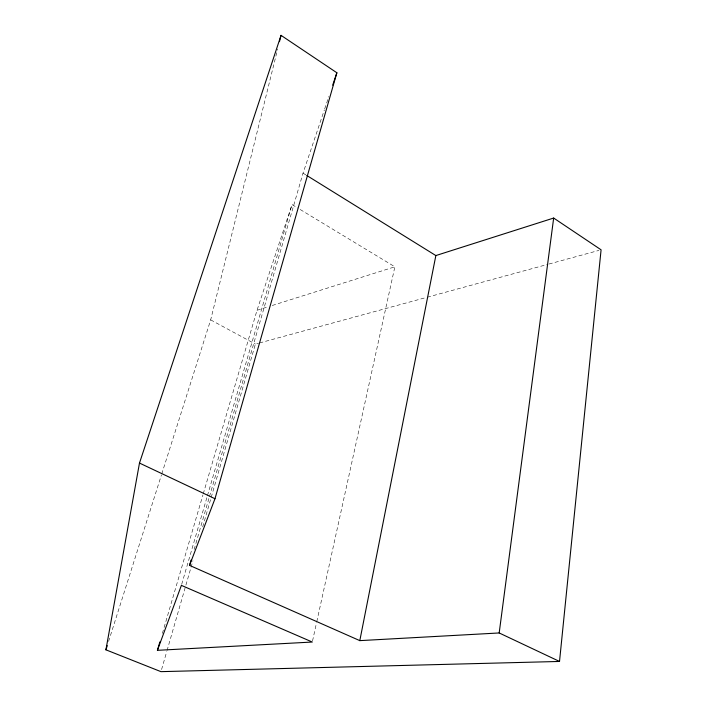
<?xml version="1.0" encoding="UTF-8"?>
<svg xmlns="http://www.w3.org/2000/svg" width="707" height="707" viewBox="0 0 707 707"><rect width="100%" height="100%" fill="white"/><g stroke="black" fill="none" stroke-linecap="round" stroke-linejoin="round"><path stroke-width="0.53" stroke-dasharray="3.54 2.65" d="M312.538 640.966L316.55 622.717M316.789 621.647L394.868 266.804L297.576 207.929M161.762 473.937L210.668 319.882L277.657 48.995M161.567 669.538L166.746 651.58M167.055 650.52L192.94 560.722M202.688 526.918L210.907 498.4M211.216 497.339L255.395 344.088L258.506 343.24M181.69 584.318L207.142 496.703M207.451 495.651L292.009 204.553L296.648 207.363M194.151 549.48L209.175 497.551M209.484 496.5L303.029 173.144L324.354 109.903M162.371 633.41L202.936 494.935M203.245 493.884L257.012 310.293L292.009 204.553M108.578 641.443L161.435 474.98M324.699 108.86L328.87 96.488M257.012 310.293L268.183 306.767M272.248 305.486L394.868 266.804M259.54 342.957L426.153 297.523M427.214 297.232L547.916 264.321M548.977 264.029L598.953 250.402M210.668 319.882L255.395 344.088M303.029 173.144L305.831 174.885"/><path stroke-width="1.06" d="M559.52 661.452L499.186 632.959L359.81 640.63L189.547 565.379L214.981 498.727L336.868 72.768L281.033 35.35L139.482 463.067L105.917 649.821L160.957 671.65L559.52 661.452L601.083 249.818L553.669 218.048L435.857 255.563L306.767 175.469M499.186 632.959L553.669 218.048M359.81 640.63L435.857 255.563M279.477 41.651L281.033 35.35M189.547 565.379L191.084 560.085M157.414 650.325L181.39 585.369L312.3 642.036L157.414 650.325L159.897 641.868M105.917 649.821L107.252 645.632M332.697 85.14L336.868 72.768M139.482 463.067L214.981 498.727"/></g></svg>
